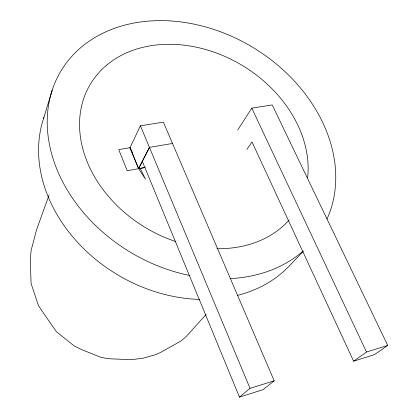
<?xml version="1.0" encoding="UTF-8"?>
<svg xmlns="http://www.w3.org/2000/svg" width="418" height="418" viewBox="0 0 418 418"><rect width="100%" height="100%" fill="white"/><g stroke="black" fill="none" stroke-linecap="round" stroke-linejoin="round"><path stroke-width="0.63" d="M43.535 118.607L52.229 90.084M49.063 195.081L36.669 229.419L31.073 250.581L30.284 260.863L31.099 283.561L38.435 305.501L43.597 313.234L56.336 331.626L74.08 345.843L81.479 349.547L100.738 357.27L108.351 358.712L131.106 359.689L143.149 358.21L155.277 354.751L160.413 352.531L181.099 340.947L186.423 336.344L206.053 314.467M145.051 167.508L127.234 170.722L118.712 149.607L130.003 147.706L138.609 168.673L140.176 168.376L145.469 179.144L138.609 168.673L130.003 147.706L140.406 125.792L163.391 122.155L274.177 380.814L263.084 389.67L239.462 397.1L142.329 161.311M149.451 147.376L138.577 168.673L149.451 147.376L172.514 143.452M237.701 129.993L251.808 108.168L272.238 104.934L387.716 345.43L374.429 354.642L353.612 361.189L251.991 141.927L246.855 149.419M303.191 251.458L289.193 266.02A145.553 116.455 31.1 0 1 237.225 295.474M239.462 397.1L250.037 388.338L274.177 380.814M353.612 361.189L366.518 352.04L387.716 345.43M140.176 168.376L145.025 167.466M130.003 147.706L132.266 152.298M251.808 108.168L366.518 352.04M140.406 125.792L250.037 388.338M289.146 219.978A120.802 94.437 31.3 0 1 216.921 248.715M175.335 241.437A120.802 94.437 31.3 0 1 80.653 110.822A120.802 94.437 31.3 0 1 207.082 49.92A120.802 94.437 31.3 0 1 307.643 177.702M199.611 299.424A145.553 116.455 31.1 0 1 43.947 117.374M303.17 250.978A152.439 119.344 31.3 0 1 230.172 278.628M189.406 275.415A152.439 119.344 31.3 0 1 48.368 106.386A152.439 119.344 31.3 0 1 225.589 33.743A152.439 119.344 31.3 0 1 326.996 219.016"/></g></svg>
